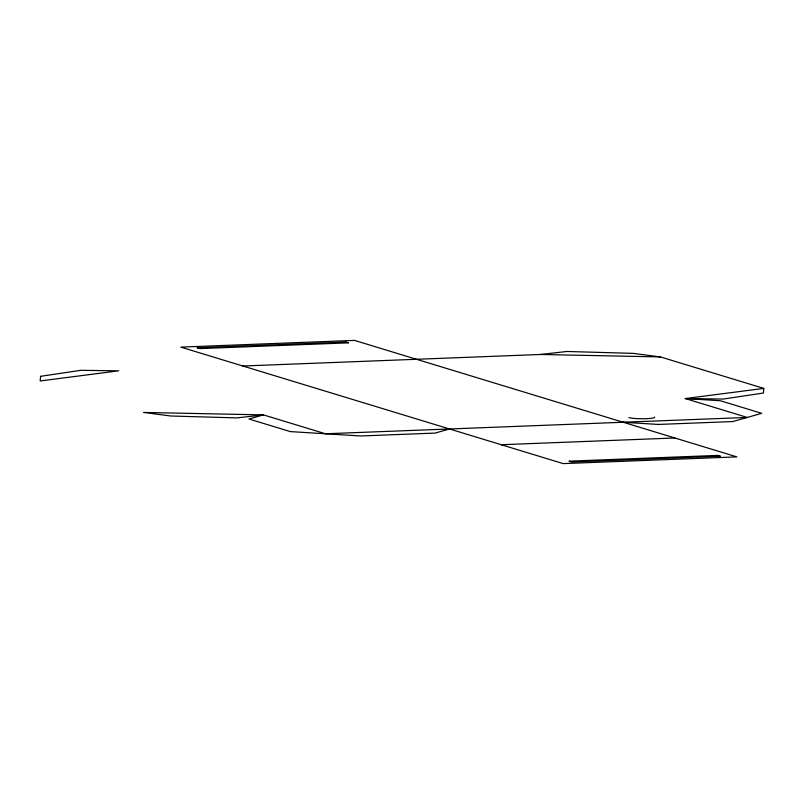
<?xml version="1.0" encoding="UTF-8"?>
<svg xmlns="http://www.w3.org/2000/svg" width="804" height="804" viewBox="0 0 804 804"><rect width="100%" height="100%" fill="white"/><g stroke="black" fill="none" stroke-linecap="round" stroke-linejoin="round"><path stroke-width="1.21" d="M242.818 366.011L540.539 354.474L567.031 351.469L633.2 353.368L660.456 356.926L763.8 388.412L763.408 393.035L723.238 399.055L685.229 398.553L747.238 417.447L325.469 433.778L263.461 414.894L143.544 412.442L170.8 416L236.969 417.899L263.461 414.894L248.979 419.005L290.324 431.597L360.614 435.969L435.044 433.085L449.516 428.974M763.8 388.412L685.229 398.553L720.374 400.744L761.71 413.336L732.766 421.557L658.335 424.442L623.19 422.251M501.193 444.723L674.868 437.989M540.539 354.474L660.456 356.926M654.607 417.055A13.437 1.638 0.7 0 1 644.788 418.733A13.437 1.638 0.7 0 1 628.879 417.598M40.592 376.322L40.2 380.955L118.771 370.815L80.762 370.312L40.592 376.322M354.484 340.393L180.81 347.117L563.202 463.606L736.876 456.883L354.484 340.393M345.951 342.052L197.091 347.82L199.673 348.604L348.534 342.836L345.951 342.052M717.841 455.406L568.981 461.164L571.564 461.958L720.424 456.19L717.841 455.406"/></g></svg>
